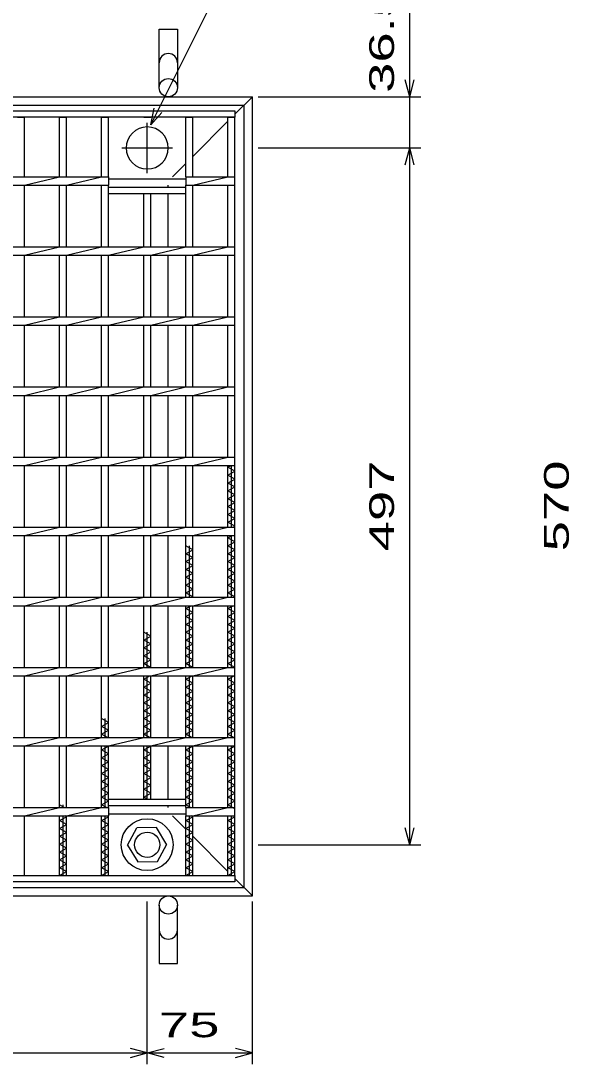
# Model space of a CAD drawing. Units: millimetres, scale not verified. Extents: x -1456 to 1385, y -1026 to 843.
# Drawn here: x -564 to -174, y -282 to 462 of the extents above; entities that cross this region are included whole.
import ezdxf
from ezdxf.enums import TextEntityAlignment as Align

# ---------------------------------------------------------------- set-up
doc = ezdxf.new("R2010")
doc.units = ezdxf.units.MM
doc.header["$LTSCALE"] = 8
doc.linetypes.add('CHAIN', pattern=[18.5, 12, -1.5, 3.5, -1.5])
doc.linetypes.add('DASHED', pattern=[7.5, 6, -1.5])
for name, color, linetype, lineweight in [('16', 3, 'Continuous', 25), ('19', 6, 'Continuous', 25), ('22', 4, 'Continuous', 25)]:
    doc.layers.add(name, color=color, linetype=linetype, lineweight=lineweight)
doc.styles.add('ベクトル', font='')
doc.styles.get('ベクトル').set_extended_font_data('ベクトル')

msp = doc.modelspace()

# ---------------------------------------------------------------- linework, layer by layer
at = {"layer": '16'}
for p, q in [((-957, 397.5), (-412, 397.5)), ((-412, 397.5), (-412, 393)), ((-412, 393), (-957, 393)), ((-567, 393), (-562, 393)), ((-562, 350.5), (-562, 393)), ((-537, 350.5), (-537, 393)), ((-537, 393), (-532, 393)), ((-532, 350.5), (-532, 393)), ((-507, 350.5), (-507, 393)), ((-507, 393), (-502, 393)), ((-502, 350.5), (-502, 393)), ((-477, 393), (-472, 393)), ((-447, 350.5), (-447, 393)), ((-447, 393), (-442, 393)), ((-442, 350.5), (-442, 393)), ((-417, 350.5), (-417, 393)), ((-417, 393), (-412, 393)), ((-412, -148), (-412, 393)), ((-867, 350.5), (-502, 350.5)), ((-562, 344.5), (-537, 350.5)), ((-532, 344.5), (-507, 350.5)), ((-502, 350.5), (-502, 344.5)), ((-447, 350.5), (-412, 350.5)), ((-447, 350.5), (-447, 344.5)), ((-442, 344.5), (-417, 350.5)), ((-412, 344.5), (-412, 350.5)), ((-867, 344.5), (-502, 344.5)), ((-562, 300.5), (-562, 344.5)), ((-537, 300.5), (-537, 344.5)), ((-532, 300.5), (-532, 344.5)), ((-507, 300.5), (-507, 344.5)), ((-502, 349), (-447, 349)), ((-502, 300.5), (-502, 344.5)), ((-502, 343), (-447, 343)), ((-502, 338.5), (-502, 343)), ((-447, 344.5), (-412, 344.5)), ((-447, 300.5), (-447, 344.5)), ((-447, 338.5), (-447, 343)), ((-442, 300.5), (-442, 344.5)), ((-417, 300.5), (-417, 344.5)), ((-502, 338.5), (-447, 338.5)), ((-477, 300.5), (-477, 338.5)), ((-472, 300.5), (-472, 338.5)), ((-957, 300.5), (-412, 300.5)), ((-562, 294.5), (-537, 300.5)), ((-532, 294.5), (-507, 300.5)), ((-502, 294.5), (-477, 300.5)), ((-472, 294.5), (-447, 300.5)), ((-442, 294.5), (-417, 300.5)), ((-412, 294.5), (-412, 300.5)), ((-957, 294.5), (-412, 294.5)), ((-562, 250.5), (-562, 294.5)), ((-537, 250.5), (-537, 294.5)), ((-532, 250.5), (-532, 294.5)), ((-507, 250.5), (-507, 294.5)), ((-502, 250.5), (-502, 294.5)), ((-477, 250.5), (-477, 294.5)), ((-472, 250.5), (-472, 294.5)), ((-447, 250.5), (-447, 294.5)), ((-442, 250.5), (-442, 294.5)), ((-417, 250.5), (-417, 294.5)), ((-957, 250.5), (-412, 250.5)), ((-562, 244.5), (-537, 250.5)), ((-532, 244.5), (-507, 250.5)), ((-502, 244.5), (-477, 250.5)), ((-472, 244.5), (-447, 250.5)), ((-442, 244.5), (-417, 250.5)), ((-412, 244.5), (-412, 250.5)), ((-957, 244.5), (-412, 244.5)), ((-562, 200.5), (-562, 244.5)), ((-537, 200.5), (-537, 244.5)), ((-532, 200.5), (-532, 244.5)), ((-507, 200.5), (-507, 244.5)), ((-502, 200.5), (-502, 244.5)), ((-477, 200.5), (-477, 244.5)), ((-472, 200.5), (-472, 244.5)), ((-447, 200.5), (-447, 244.5)), ((-442, 200.5), (-442, 244.5)), ((-417, 200.5), (-417, 244.5)), ((-957, 200.5), (-412, 200.5)), ((-957, 194.5), (-412, 194.5)), ((-562, 194.5), (-537, 200.5)), ((-562, 150.5), (-562, 194.5)), ((-537, 150.5), (-537, 194.5)), ((-532, 194.5), (-507, 200.5)), ((-532, 150.5), (-532, 194.5)), ((-507, 150.5), (-507, 194.5)), ((-502, 194.5), (-477, 200.5)), ((-502, 150.5), (-502, 194.5)), ((-477, 150.5), (-477, 194.5)), ((-472, 194.5), (-447, 200.5)), ((-472, 150.5), (-472, 194.5)), ((-447, 150.5), (-447, 194.5)), ((-442, 194.5), (-417, 200.5)), ((-442, 150.5), (-442, 194.5)), ((-417, 150.5), (-417, 194.5)), ((-412, 194.5), (-412, 200.5)), ((-957, 150.5), (-412, 150.5)), ((-562, 144.5), (-537, 150.5)), ((-532, 144.5), (-507, 150.5)), ((-502, 144.5), (-477, 150.5)), ((-472, 144.5), (-447, 150.5)), ((-442, 144.5), (-417, 150.5)), ((-412, 144.5), (-412, 150.5)), ((-957, 144.5), (-412, 144.5)), ((-562, 100.5), (-562, 144.5)), ((-537, 100.5), (-537, 144.5)), ((-532, 100.5), (-532, 144.5)), ((-507, 100.5), (-507, 144.5)), ((-502, 100.5), (-502, 144.5)), ((-477, 100.5), (-477, 144.5)), ((-472, 100.5), (-472, 144.5)), ((-447, 100.5), (-447, 144.5)), ((-442, 100.5), (-442, 144.5)), ((-417, 100.5), (-417, 144.5)), ((-417, 143.2), (-414.679, 144.5)), ((-412, 140.4), (-417, 143.2)), ((-414.5, 100.5), (-414.5, 144.5)), ((-417, 137.6), (-412, 140.4)), ((-412, 134.8), (-417, 137.6)), ((-417, 132), (-412, 134.8)), ((-412, 129.2), (-417, 132)), ((-417, 126.4), (-412, 129.2)), ((-412, 123.6), (-417, 126.4)), ((-417, 120.8), (-412, 123.6)), ((-412, 118), (-417, 120.8)), ((-417, 115.2), (-412, 118)), ((-412, 112.4), (-417, 115.2)), ((-417, 109.6), (-412, 112.4)), ((-412, 106.8), (-417, 109.6)), ((-417, 104), (-412, 106.8)), ((-957, 100.5), (-412, 100.5)), ((-562, 94.5), (-537, 100.5)), ((-532, 94.5), (-507, 100.5)), ((-502, 94.5), (-477, 100.5)), ((-472, 94.5), (-447, 100.5)), ((-442, 94.5), (-417, 100.5)), ((-412, 101.2), (-417, 104)), ((-413.25, 100.5), (-412, 101.2)), ((-412, 94.5), (-412, 100.5)), ((-957, 94.5), (-412, 94.5)), ((-562, 50.5), (-562, 94.5)), ((-537, 50.5), (-537, 94.5)), ((-532, 50.5), (-532, 94.5)), ((-507, 50.5), (-507, 94.5)), ((-502, 50.5), (-502, 94.5)), ((-477, 50.5), (-477, 94.5)), ((-472, 50.5), (-472, 94.5)), ((-447, 50.5), (-447, 94.5)), ((-442, 50.5), (-442, 94.5)), ((-417, 50.5), (-417, 94.5)), ((-417, 92.8), (-413.964, 94.5)), ((-412, 90), (-417, 92.8)), ((-417, 87.2), (-412, 90)), ((-414.5, 50.5), (-414.5, 94.5)), ((-442, 84.4), (-447, 87.2)), ((-447, 81.6), (-442, 84.4)), ((-444.5, 50.5), (-444.5, 87.2)), ((-412, 84.4), (-417, 87.2)), ((-417, 81.6), (-412, 84.4)), ((-442, 78.8), (-447, 81.6)), ((-447, 76), (-442, 78.8)), ((-442, 73.2), (-447, 76)), ((-412, 78.8), (-417, 81.6)), ((-417, 76), (-412, 78.8)), ((-412, 73.2), (-417, 76)), ((-447, 70.4), (-442, 73.2)), ((-442, 67.6), (-447, 70.4)), ((-447, 64.8), (-442, 67.6)), ((-417, 70.4), (-412, 73.2)), ((-412, 67.6), (-417, 70.4)), ((-417, 64.8), (-412, 67.6)), ((-442, 62), (-447, 64.8)), ((-447, 59.2), (-442, 62)), ((-412, 62), (-417, 64.8)), ((-417, 59.2), (-412, 62)), ((-442, 56.4), (-447, 59.2)), ((-447, 53.6), (-442, 56.4)), ((-442, 50.8), (-447, 53.6)), ((-412, 56.4), (-417, 59.2)), ((-417, 53.6), (-412, 56.4)), ((-412, 50.8), (-417, 53.6)), ((-957, 50.5), (-412, 50.5)), ((-562, 44.5), (-537, 50.5)), ((-532, 44.5), (-507, 50.5)), ((-502, 44.5), (-477, 50.5)), ((-472, 44.5), (-447, 50.5)), ((-442.536, 50.5), (-442, 50.8)), ((-442, 44.5), (-417, 50.5)), ((-412.536, 50.5), (-412, 50.8)), ((-412, 44.5), (-412, 50.5)), ((-957, 44.5), (-412, 44.5)), ((-562, 0.5), (-562, 44.5)), ((-537, 0.5), (-537, 44.5)), ((-532, 0.5), (-532, 44.5)), ((-507, 0.5), (-507, 44.5)), ((-502, 0.5), (-502, 44.5)), ((-477, 0.5), (-477, 44.5)), ((-472, 0.5), (-472, 44.5)), ((-447, 0.5), (-447, 44.5)), ((-447, 42.4), (-443.25, 44.5)), ((-442, 39.6), (-447, 42.4)), ((-447, 36.8), (-442, 39.6)), ((-444.5, 0.5), (-444.5, 44.5)), ((-442, 0.5), (-442, 44.5)), ((-417, 0.5), (-417, 44.5)), ((-417, 42.4), (-413.25, 44.5)), ((-412, 39.6), (-417, 42.4)), ((-417, 36.8), (-412, 39.6)), ((-414.5, 0.5), (-414.5, 44.5)), ((-442, 34), (-447, 36.8)), ((-447, 31.2), (-442, 34)), ((-442, 28.4), (-447, 31.2)), ((-412, 34), (-417, 36.8)), ((-417, 31.2), (-412, 34)), ((-412, 28.4), (-417, 31.2)), ((-472, 22.8), (-477, 25.6)), ((-477, 20), (-472, 22.8)), ((-474.5, 0.5), (-474.5, 25.6)), ((-447, 25.6), (-442, 28.4)), ((-442, 22.8), (-447, 25.6)), ((-447, 20), (-442, 22.8)), ((-417, 25.6), (-412, 28.4)), ((-412, 22.8), (-417, 25.6)), ((-417, 20), (-412, 22.8)), ((-472, 17.2), (-477, 20)), ((-477, 14.4), (-472, 17.2)), ((-442, 17.2), (-447, 20)), ((-447, 14.4), (-442, 17.2)), ((-412, 17.2), (-417, 20)), ((-417, 14.4), (-412, 17.2)), ((-472, 11.6), (-477, 14.4)), ((-477, 8.8), (-472, 11.6)), ((-472, 6), (-477, 8.8)), ((-442, 11.6), (-447, 14.4)), ((-447, 8.8), (-442, 11.6)), ((-442, 6), (-447, 8.8)), ((-412, 11.6), (-417, 14.4)), ((-417, 8.8), (-412, 11.6)), ((-412, 6), (-417, 8.8)), ((-957, 0.5), (-412, 0.5)), ((-562, -5.5), (-537, 0.5)), ((-532, -5.5), (-507, 0.5)), ((-502, -5.5), (-477, 0.5)), ((-477, 3.2), (-472, 6)), ((-472.179, 0.5), (-477, 3.2)), ((-472, -5.5), (-447, 0.5)), ((-447, 3.2), (-442, 6)), ((-442.179, 0.5), (-447, 3.2)), ((-442, -5.5), (-417, 0.5)), ((-417, 3.2), (-412, 6)), ((-412, 0.4), (-417, 3.2)), ((-412, -5.5), (-412, 0.5)), ((-957, -5.5), (-412, -5.5)), ((-562, -49.5), (-562, -5.5)), ((-537, -49.5), (-537, -5.5)), ((-532, -49.5), (-532, -5.5)), ((-507, -49.5), (-507, -5.5)), ((-502, -49.5), (-502, -5.5)), ((-477, -49.5), (-477, -5.5)), ((-477, -8), (-472.536, -5.5)), ((-474.5, -49.5), (-474.5, -5.5)), ((-472, -49.5), (-472, -5.5)), ((-447, -49.5), (-447, -5.5)), ((-447, -8), (-442.536, -5.5)), ((-444.5, -49.5), (-444.5, -5.5)), ((-442, -49.5), (-442, -5.5)), ((-417, -49.5), (-417, -5.5)), ((-417, -8), (-412.536, -5.5)), ((-414.5, -49.5), (-414.5, -5.5)), ((-472, -10.8), (-477, -8)), ((-477, -13.6), (-472, -10.8)), ((-472, -16.4), (-477, -13.6)), ((-442, -10.8), (-447, -8)), ((-447, -13.6), (-442, -10.8)), ((-442, -16.4), (-447, -13.6)), ((-412, -10.8), (-417, -8)), ((-417, -13.6), (-412, -10.8)), ((-412, -16.4), (-417, -13.6)), ((-477, -19.2), (-472, -16.4)), ((-472, -22), (-477, -19.2)), ((-477, -24.8), (-472, -22)), ((-447, -19.2), (-442, -16.4)), ((-442, -22), (-447, -19.2)), ((-447, -24.8), (-442, -22)), ((-417, -19.2), (-412, -16.4)), ((-412, -22), (-417, -19.2)), ((-417, -24.8), (-412, -22)), ((-472, -27.6), (-477, -24.8)), ((-477, -30.4), (-472, -27.6)), ((-442, -27.6), (-447, -24.8)), ((-447, -30.4), (-442, -27.6)), ((-412, -27.6), (-417, -24.8)), ((-417, -30.4), (-412, -27.6)), ((-502, -38.8), (-507, -36)), ((-504.5, -49.5), (-504.5, -36)), ((-472, -33.2), (-477, -30.4)), ((-477, -36), (-472, -33.2)), ((-472, -38.8), (-477, -36)), ((-442, -33.2), (-447, -30.4)), ((-447, -36), (-442, -33.2)), ((-442, -38.8), (-447, -36)), ((-412, -33.2), (-417, -30.4)), ((-417, -36), (-412, -33.2)), ((-412, -38.8), (-417, -36)), ((-507, -41.6), (-502, -38.8)), ((-502, -44.4), (-507, -41.6)), ((-507, -47.2), (-502, -44.4)), ((-477, -41.6), (-472, -38.8)), ((-472, -44.4), (-477, -41.6)), ((-477, -47.2), (-472, -44.4)), ((-447, -41.6), (-442, -38.8)), ((-442, -44.4), (-447, -41.6)), ((-447, -47.2), (-442, -44.4)), ((-417, -41.6), (-412, -38.8)), ((-412, -44.4), (-417, -41.6)), ((-417, -47.2), (-412, -44.4)), ((-957, -49.5), (-412, -49.5)), ((-562, -55.5), (-537, -49.5)), ((-532, -55.5), (-507, -49.5)), ((-502.893, -49.5), (-507, -47.2)), ((-502, -55.5), (-477, -49.5)), ((-472.893, -49.5), (-477, -47.2)), ((-472, -55.5), (-447, -49.5)), ((-442.893, -49.5), (-447, -47.2)), ((-442, -55.5), (-417, -49.5)), ((-412, -50), (-417, -47.2)), ((-412, -55.5), (-412, -49.5)), ((-957, -55.5), (-412, -55.5)), ((-562, -99.5), (-562, -55.5)), ((-537, -99.5), (-537, -55.5)), ((-532, -99.5), (-532, -55.5)), ((-507, -99.5), (-507, -55.5)), ((-507, -58.4), (-502, -55.6)), ((-502, -61.2), (-507, -58.4)), ((-504.5, -99.5), (-504.5, -55.5)), ((-502, -55.6), (-502.179, -55.5)), ((-502, -99.5), (-502, -55.5)), ((-477, -93.5), (-477, -55.5)), ((-477, -58.4), (-472, -55.6)), ((-472, -61.2), (-477, -58.4)), ((-474.5, -93.5), (-474.5, -55.5)), ((-472, -55.6), (-472.179, -55.5)), ((-472, -93.5), (-472, -55.5)), ((-447, -99.5), (-447, -55.5)), ((-447, -58.4), (-442, -55.6)), ((-442, -61.2), (-447, -58.4)), ((-444.5, -99.5), (-444.5, -55.5)), ((-442, -55.6), (-442.179, -55.5)), ((-442, -99.5), (-442, -55.5)), ((-417, -99.5), (-417, -55.5)), ((-417, -58.4), (-412, -55.6)), ((-412, -61.2), (-417, -58.4)), ((-414.5, -99.5), (-414.5, -55.5)), ((-412, -55.6), (-412.179, -55.5)), ((-507, -64), (-502, -61.2)), ((-502, -66.8), (-507, -64)), ((-507, -69.6), (-502, -66.8)), ((-477, -64), (-472, -61.2)), ((-472, -66.8), (-477, -64)), ((-477, -69.6), (-472, -66.8)), ((-447, -64), (-442, -61.2)), ((-442, -66.8), (-447, -64)), ((-447, -69.6), (-442, -66.8)), ((-417, -64), (-412, -61.2)), ((-412, -66.8), (-417, -64)), ((-417, -69.6), (-412, -66.8)), ((-502, -72.4), (-507, -69.6)), ((-507, -75.2), (-502, -72.4)), ((-472, -72.4), (-477, -69.6)), ((-477, -75.2), (-472, -72.4)), ((-442, -72.4), (-447, -69.6)), ((-447, -75.2), (-442, -72.4)), ((-412, -72.4), (-417, -69.6)), ((-417, -75.2), (-412, -72.4)), ((-502, -78), (-507, -75.2)), ((-507, -80.8), (-502, -78)), ((-502, -83.6), (-507, -80.8)), ((-472, -78), (-477, -75.2)), ((-477, -80.8), (-472, -78)), ((-472, -83.6), (-477, -80.8)), ((-442, -78), (-447, -75.2)), ((-447, -80.8), (-442, -78)), ((-442, -83.6), (-447, -80.8)), ((-412, -78), (-417, -75.2)), ((-417, -80.8), (-412, -78)), ((-412, -83.6), (-417, -80.8)), ((-507, -86.4), (-502, -83.6)), ((-502, -89.2), (-507, -86.4)), ((-507, -92), (-502, -89.2)), ((-477, -86.4), (-472, -83.6)), ((-472, -89.2), (-477, -86.4)), ((-477, -92), (-472, -89.2)), ((-447, -86.4), (-442, -83.6)), ((-442, -89.2), (-447, -86.4)), ((-447, -92), (-442, -89.2)), ((-417, -86.4), (-412, -83.6)), ((-412, -89.2), (-417, -86.4)), ((-417, -92), (-412, -89.2)), ((-502, -94.8), (-507, -92)), ((-507, -97.6), (-502, -94.8)), ((-502, -93.5), (-447, -93.5)), ((-502, -98), (-502, -93.5)), ((-474.321, -93.5), (-477, -92)), ((-442, -94.8), (-447, -92)), ((-447, -98), (-447, -93.5)), ((-447, -97.6), (-442, -94.8)), ((-412, -94.8), (-417, -92)), ((-417, -97.6), (-412, -94.8)), ((-867, -99.5), (-502, -99.5)), ((-562, -105.5), (-537, -99.5)), ((-533.607, -99.5), (-537, -97.6)), ((-534.5, -99.5), (-534.5, -97.6)), ((-532, -105.5), (-507, -99.5)), ((-503.607, -99.5), (-507, -97.6)), ((-502, -98), (-447, -98)), ((-502, -99.5), (-502, -105.5)), ((-502, -104), (-447, -104)), ((-443.607, -99.5), (-447, -97.6)), ((-447, -99.5), (-412, -99.5)), ((-447, -99.5), (-447, -105.5)), ((-442, -105.5), (-417, -99.5)), ((-412, -100.4), (-417, -97.6)), ((-412, -105.5), (-412, -99.5)), ((-867, -105.5), (-502, -105.5)), ((-562, -148), (-562, -105.5)), ((-537, -148), (-537, -105.5)), ((-537, -108.8), (-532, -106)), ((-532, -111.6), (-537, -108.8)), ((-537, -114.4), (-532, -111.6)), ((-534.5, -148), (-534.5, -105.5)), ((-532, -106), (-532.893, -105.5)), ((-532, -148), (-532, -105.5)), ((-507, -148), (-507, -105.5)), ((-507, -108.8), (-502, -106)), ((-502, -111.6), (-507, -108.8)), ((-507, -114.4), (-502, -111.6)), ((-504.5, -148), (-504.5, -105.5)), ((-502, -106), (-502.893, -105.5)), ((-502, -148), (-502, -105.5)), ((-447, -105.5), (-412, -105.5)), ((-447, -148), (-447, -105.5)), ((-447, -108.8), (-442, -106)), ((-442, -111.6), (-447, -108.8)), ((-447, -114.4), (-442, -111.6)), ((-444.5, -148), (-444.5, -105.5)), ((-442, -106), (-442.893, -105.5)), ((-442, -148), (-442, -105.5)), ((-417, -148), (-417, -105.5)), ((-417, -108.8), (-412, -106)), ((-412, -111.6), (-417, -108.8)), ((-417, -114.4), (-412, -111.6)), ((-414.5, -148), (-414.5, -105.5)), ((-412, -106), (-412.893, -105.5)), ((-532, -117.2), (-537, -114.4)), ((-537, -120), (-532, -117.2)), ((-502, -117.2), (-507, -114.4)), ((-507, -120), (-502, -117.2)), ((-488.496, -126.342), (-481.794, -114.05)), ((-467.798, -113.708), (-481.794, -114.05)), ((-460.5, -126), (-467.798, -113.708)), ((-442, -117.2), (-447, -114.4)), ((-447, -120), (-442, -117.2)), ((-412, -117.2), (-417, -114.4)), ((-417, -120), (-412, -117.2)), ((-532, -122.8), (-537, -120)), ((-537, -125.6), (-532, -122.8)), ((-532, -128.4), (-537, -125.6)), ((-502, -122.8), (-507, -120)), ((-507, -125.6), (-502, -122.8)), ((-502, -128.4), (-507, -125.6)), ((-488.496, -126.342), (-481.202, -138.292)), ((-467.206, -137.95), (-460.504, -125.658)), ((-442, -122.8), (-447, -120)), ((-447, -125.6), (-442, -122.8)), ((-442, -128.4), (-447, -125.6)), ((-412, -122.8), (-417, -120)), ((-417, -125.6), (-412, -122.8)), ((-412, -128.4), (-417, -125.6)), ((-537, -131.2), (-532, -128.4)), ((-532, -134), (-537, -131.2)), ((-507, -131.2), (-502, -128.4)), ((-502, -134), (-507, -131.2)), ((-447, -131.2), (-442, -128.4)), ((-442, -134), (-447, -131.2)), ((-417, -131.2), (-412, -128.4)), ((-412, -134), (-417, -131.2)), ((-537, -136.8), (-532, -134)), ((-532, -139.6), (-537, -136.8)), ((-537, -142.4), (-532, -139.6)), ((-507, -136.8), (-502, -134)), ((-502, -139.6), (-507, -136.8)), ((-507, -142.4), (-502, -139.6)), ((-481.202, -138.292), (-467.206, -137.95)), ((-447, -136.8), (-442, -134)), ((-442, -139.6), (-447, -136.8)), ((-447, -142.4), (-442, -139.6)), ((-417, -136.8), (-412, -134)), ((-412, -139.6), (-417, -136.8)), ((-417, -142.4), (-412, -139.6)), ((-957, -148), (-412, -148)), ((-567, -148), (-562, -148)), ((-532, -145.2), (-537, -142.4)), ((-537, -148), (-532, -145.2)), ((-537, -148), (-532, -148)), ((-502, -145.2), (-507, -142.4)), ((-507, -148), (-502, -145.2)), ((-507, -148), (-502, -148)), ((-477, -148), (-472, -148)), ((-442, -145.2), (-447, -142.4)), ((-447, -148), (-442, -145.2)), ((-447, -148), (-442, -148)), ((-412, -145.2), (-417, -142.4)), ((-417, -148), (-412, -145.2)), ((-417, -148), (-412, -148)), ((-412, -148), (-412, -152.5)), ((-412, -152.5), (-957, -152.5))]:
    msp.add_line(p, q, dxfattribs=at)
at = {"layer": '16', "linetype": 'CHAIN'}
for p, q in [((-474.5, 353), (-474.5, 389)), ((-492.5, 371), (-456.5, 371))]:
    msp.add_line(p, q, dxfattribs=at)
at = {"layer": '16'}
for radius in [18.5, 9]:
    msp.add_circle((-474.5, -126), radius, dxfattribs=at)
for start, end in [(90, 270), (270, 90)]:
    msp.add_arc((-474.5, 371), 15, start, end, dxfattribs=at)
at = {"layer": '19'}
for p, q in [((-466, 414), (-466, 455.62)), ((-466, 455.62), (-453, 455.62)), ((-453, 455.62), (-453, 414)), ((-969.5, 407.5), (-399.5, 407.5)), ((-399.5, -162.5), (-399.5, 407.5)), ((-963.5, 401.5), (-405.5, 401.5)), ((-405.5, -156.5), (-405.5, 401.5)), ((-459.5, 300.5), (-459.5, 338.5)), ((-459.5, 250.5), (-459.5, 294.5)), ((-459.5, 200.5), (-459.5, 244.5)), ((-459.5, 150.5), (-459.5, 194.5)), ((-459.5, 100.5), (-459.5, 144.5)), ((-459.5, 50.5), (-459.5, 94.5)), ((-459.5, 0.5), (-459.5, 44.5)), ((-459.5, -49.5), (-459.5, -5.5)), ((-459.5, -93.5), (-459.5, -55.5)), ((-969.5, -162.5), (-399.5, -162.5)), ((-963.5, -156.5), (-405.5, -156.5)), ((-466, -169), (-466, -210.62)), ((-453, -210.62), (-453, -169)), ((-466, -210.62), (-453, -210.62))]:
    msp.add_line(p, q, dxfattribs=at)
at = {"layer": '19', "linetype": 'DASHED'}
for p, q in [((-412, 395), (-399.5, 407.5)), ((-442, 365), (-417, 390)), ((-456.5, 350.5), (-447, 360)), ((-459.5, 343), (-459.5, 344.5)), ((-459.5, -99.5), (-459.5, -98)), ((-447, -115), (-456.5, -105.5)), ((-417, -145), (-442, -120)), ((-399.5, -162.5), (-412, -150))]:
    msp.add_line(p, q, dxfattribs=at)
at = {"layer": '19'}
for centre in [(-459.5, 414), (-459.5, -169)]:
    msp.add_circle(centre, 6.5, dxfattribs=at)
for centre, start, end in [((-459.5, 431.84), 0, 180), ((-459.5, -186.84), 180, 0)]:
    msp.add_arc(centre, 6.5, start, end, dxfattribs=at)
at = {"layer": '22'}
for p, q in [((-472, 387.6), (-408, 515.6)), ((-287.5, 407.5), (-287.5, 503.5)), ((-287.5, 407.5), (-290.7, 419.5)), ((-287.5, 407.5), (-284.3, 419.5)), ((-395.5, 407.5), (-279.5, 407.5)), ((-287.5, 371), (-287.5, 407.5)), ((-472, 387.6), (-469.6, 399.28)), ((-472, 387.6), (-464, 396.4)), ((-395.5, 371), (-279.5, 371)), ((-290.7, 359), (-287.5, 371)), ((-284.3, 359), (-287.5, 371)), ((-287.5, -126), (-287.5, 371)), ((-287.5, -126), (-290.7, -114)), ((-287.5, -126), (-284.3, -114)), ((-395.5, -126), (-279.5, -126)), ((-474.5, -282.5), (-474.5, -166.5)), ((-399.5, -282.5), (-399.5, -166.5)), ((-894.5, -274.5), (-474.5, -274.5)), ((-474.5, -274.5), (-486.5, -271.3)), ((-486.5, -277.7), (-474.5, -274.5)), ((-474.5, -274.5), (-462.5, -271.3)), ((-462.5, -277.7), (-474.5, -274.5)), ((-474.5, -274.5), (-399.5, -274.5)), ((-399.5, -274.5), (-411.5, -271.3)), ((-411.5, -277.7), (-399.5, -274.5))]:
    msp.add_line(p, q, dxfattribs=at)

# ---------------------------------------------------------------- texts
at = {"layer": '22', "color": 2, "style": 'ベクトル', "width": 1.65}
for s, p in [(' 36.5 ', (-307.5, 399.5)), (' 497 ', (-307.5, 72.5)), (' 570 ', (-183, 72.5))]:
    msp.add_text(s, height=17.6, rotation=90, dxfattribs=at).set_placement(p, align=Align.MIDDLE_LEFT)
msp.add_text(' 75 ', height=17.6, dxfattribs=at).set_placement((-477, -254.5), align=Align.MIDDLE_LEFT)

doc.saveas('drawing.dxf')
